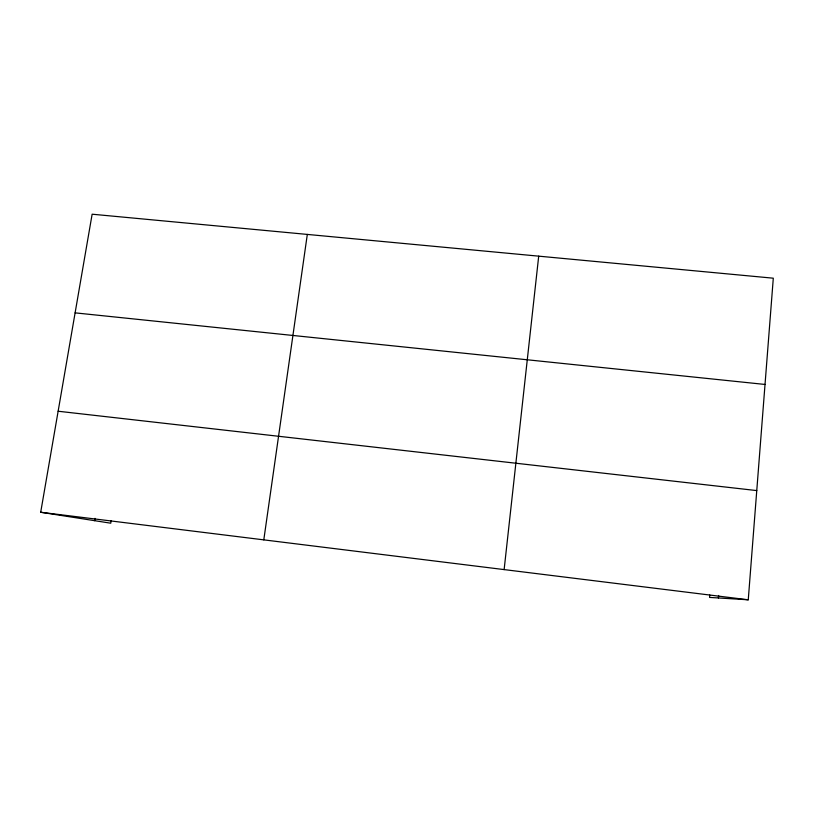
<?xml version="1.0" encoding="UTF-8"?>
<svg xmlns="http://www.w3.org/2000/svg" width="814" height="814" viewBox="0 0 814 814"><rect width="100%" height="100%" fill="white"/><g stroke="black" fill="none" stroke-linecap="round" stroke-linejoin="round"><path stroke-width="1.22" d="M709.757 595.034L709.564 597.415L748.259 599.796L773.3 278.195L92.135 214.204L40.7 512.26L110.755 523.199L111.142 520.787M718.406 597.954L718.609 595.472M504.131 569.596L538.705 256.156M263.797 539.865L307.316 234.422M94.607 520.685L94.994 518.365M75.112 312.861L765.028 384.452M58.14 411.233L756.766 490.588M40.7 512.26L748.259 599.796"/></g></svg>
